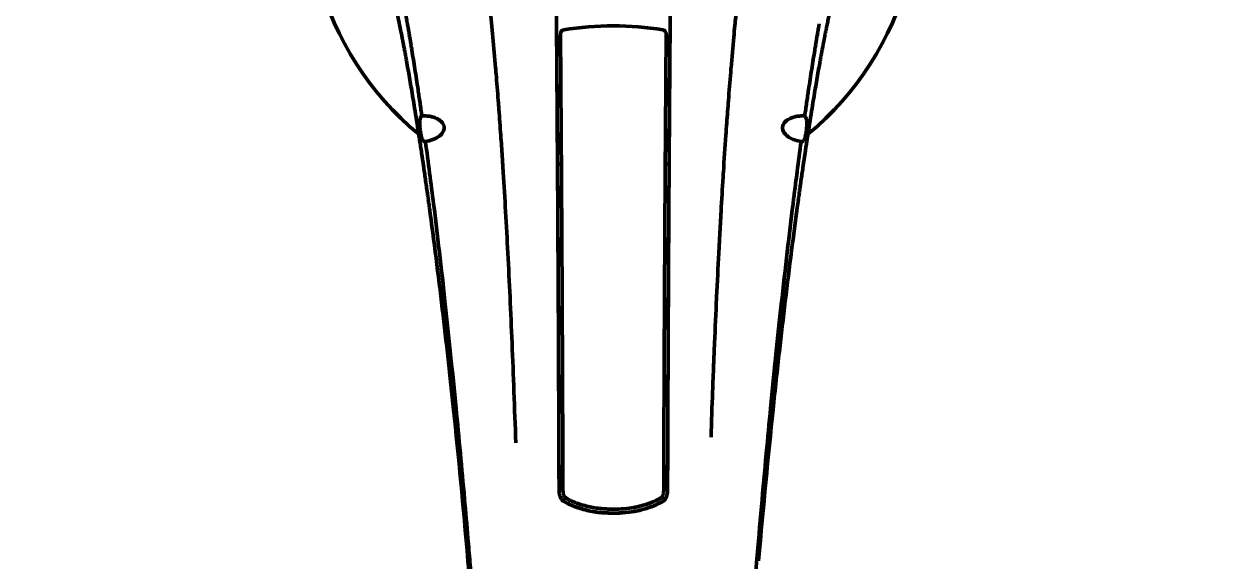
# Model space of a CAD drawing. Header units: feet. Extents: x -17 to 1389, y -162 to 787.
# Drawn here: x 440.93 to 446.91, y 71.42 to 74.08 of the extents above; entities that cross this region are included whole.
import ezdxf

# ---------------------------------------------------------------- set-up
doc = ezdxf.new("R2010")
doc.units = ezdxf.units.FT
doc.header["$MEASUREMENT"] = 0
doc.layers.add('G-ANNO-TEXT', color=1, linetype='Continuous')
doc.layers.add('Visible (ANSI)', color=7, linetype='Continuous', lineweight=50)
doc.styles.add('NEI-A', font='arial.ttf')
doc.dimstyles.new('NEI-A', dxfattribs={"dimtxt": 0.1, "dimasz": 0.125, "dimexe": 0.0625, "dimexo": 0.0625, "dimgap": 0.0625, "dimtad": 0, "dimtih": 1, "dimtoh": 1, "dimdec": 4, "dimzin": 3, "dimdsep": 46, "dimlunit": 4, "dimtxsty": 'NEI-A', "dimcen": 0, "dimadec": 0, "dimazin": 0, "dimtfac": 0.75, "dimtdec": 4, "dimtofl": 0, "dimtmove": 0, "dimatfit": 3, "dimfxl": 1, "dimfrac": 1, "dimtolj": 1, "dimtzin": 0, "dimarcsym": 0})

# ---------------------------------------------------------------- blocks, each defined once
blk = doc.blocks.new('DS-SA11FRN')
at = {"layer": 'Visible (ANSI)'}
for p, q in [((-0.2769, -1.3159), (-0.2578, -1.3159)), ((0.2578, -1.3159), (0.2769, -1.3159)), ((-0.2692, -2.9347), (-0.2701, -2.6806)), ((0.2701, -2.6806), (0.2692, -2.9347))]:
    blk.add_line(p, q, dxfattribs=at)
blk.add_arc((0, 0), 1.5156, 309.59494, 230.40506, dxfattribs=at)
for centre, major_axis, ratio, start_param, end_param in [((-0.5709, -1.0286), (-0.0537, -1.669), 0.170609, 1.801299, 1.886018), ((0.5828, -1.0831), (0.0641, -1.7192), 0.171485, 4.37218, 4.455016), ((-444.7919, -4.3152), (-321.9303, -306.7516), 0.999283, 2.386916, 2.388207), ((0, -1.3029), (-1.0077, 0), 0.667658, 4.465882, 4.958896), ((444.7919, -4.3152), (-321.9303, 306.7516), 0.999283, 0.753386, 0.754833), ((-1.2588, -1.9424), (0.3312, -2.8307), 0.138317, 1.820906, 1.832038), ((1.2569, -1.9413), (0.3312, 2.8273), 0.137776, 1.309569, 1.320721), ((-449.4293, -4.3229), (325.2649, 309.9769), 0.999283, 5.528185, 5.528377), ((-449.4278, -4.3229), (344.2742, 288.5404), 0.999788, 5.589186, 5.592224), ((443.1632, -4.3056), (-339.4963, 284.4877), 0.999788, 0.690822, 0.693903), ((443.1648, -4.3056), (-320.7532, 305.6276), 0.999283, 0.754825, 0.754863), ((-0.2404, -2.9569), (0.0073, -0.0152), 0.361787, 4.689156, 5.020232), ((0.2275, -2.9291), (-0.0009, -0.0463), 0.537813, 0.730575, 0.828884), ((0.2598, -2.9697), (-0.0057, -0.0105), 0.176797, 1.615255, 2.072997), ((0.26, -2.9699), (-0.0057, -0.0105), 0.177363, 1.618042, 2.074771), ((-0.0093, -2.5795), (0.4916, 0.0222), 0.951611, 4.403346, 4.439205), ((-0.0123, -2.5348), (-0.0686, -0.508), 0.999755, 6.168334, 6.202617), ((-0.0015, -1.967), (0.0109, -1.0804), 0.999754, 6.27451, 6.307028)]:
    blk.add_ellipse(centre, major_axis=major_axis, ratio=ratio, start_param=start_param, end_param=end_param, dxfattribs=at)
for points, knots in [([(-0.9045, 0.7596), (-0.8962, 0.7478), (-0.8879, 0.735), (-0.8798, 0.7214), (-0.8759, 0.7147), (-0.872, 0.7078), (-0.8681, 0.7005), (-0.8635, 0.6919), (-0.8589, 0.683), (-0.8543, 0.6736), (-0.8471, 0.6589), (-0.8401, 0.6434), (-0.8332, 0.6269), (-0.8313, 0.6226), (-0.8295, 0.6182), (-0.8277, 0.6137), (-0.8184, 0.5906), (-0.8093, 0.5658), (-0.8002, 0.539), (-0.8002, 0.5389), (-0.8002, 0.5388), (-0.8001, 0.5387), (-0.7906, 0.5104), (-0.7812, 0.4798), (-0.7717, 0.4454), (-0.7704, 0.4409), (-0.7692, 0.4364), (-0.7679, 0.4318), (-0.7596, 0.4009), (-0.751, 0.3669), (-0.7426, 0.3304), (-0.74, 0.3195), (-0.7375, 0.3083), (-0.735, 0.2969), (-0.7275, 0.2629), (-0.7202, 0.2272), (-0.7131, 0.1903), (-0.7099, 0.1735), (-0.7067, 0.1565), (-0.7036, 0.1394), (-0.6967, 0.101), (-0.69, 0.0619), (-0.6836, 0.0217), (-0.6809, 0.0046), (-0.6782, -0.0127), (-0.6755, -0.0302), (-0.6733, -0.0447), (-0.6711, -0.0594), (-0.669, -0.0743), (-0.664, -0.1083), (-0.6591, -0.143), (-0.6543, -0.1786), (-0.6528, -0.1903), (-0.6512, -0.202), (-0.6497, -0.2138), (-0.6464, -0.2394), (-0.6431, -0.2653), (-0.6399, -0.2917), (-0.6351, -0.3311), (-0.6303, -0.3714), (-0.6257, -0.4127), (-0.6257, -0.4131), (-0.6256, -0.4135), (-0.6256, -0.4139), (-0.6208, -0.4567), (-0.6161, -0.5005), (-0.6115, -0.5455), (-0.6088, -0.5726), (-0.606, -0.6001), (-0.6033, -0.628), (-0.6014, -0.6475), (-0.5996, -0.6671), (-0.5977, -0.687), (-0.5932, -0.7363), (-0.5887, -0.7868), (-0.5843, -0.8386), (-0.5837, -0.846), (-0.5831, -0.8534), (-0.5825, -0.8609), (-0.5787, -0.9065), (-0.5749, -0.9531), (-0.5713, -1.0006), (-0.5685, -1.0371), (-0.5657, -1.074), (-0.563, -1.1116), (-0.5615, -1.132), (-0.5601, -1.1526), (-0.5586, -1.1734), (-0.5544, -1.2331), (-0.5503, -1.2943), (-0.5463, -1.357), (-0.5458, -1.3651), (-0.5453, -1.3733), (-0.5448, -1.3815), (-0.5413, -1.4371), (-0.5379, -1.4939), (-0.5346, -1.5519), (-0.5324, -1.5912), (-0.5302, -1.6311), (-0.528, -1.6715), (-0.5265, -1.7001), (-0.525, -1.7289), (-0.5234, -1.758), (-0.5197, -1.8289), (-0.5161, -1.9015), (-0.5126, -1.9756), (-0.5125, -1.9776), (-0.5124, -1.9796), (-0.5123, -1.9816), (-0.5089, -2.0543), (-0.5055, -2.1285), (-0.5023, -2.2048), (-0.5008, -2.2405), (-0.4993, -2.2767), (-0.4978, -2.3133), (-0.4961, -2.3568), (-0.4943, -2.4009), (-0.4927, -2.4457), (-0.49, -2.5192), (-0.4875, -2.5946), (-0.4852, -2.6716)], [0.0000036, 0.0000036, 0.0000036, 0.0000036, 0.0395062, 0.0395062, 0.0395062, 0.0588235, 0.0588235, 0.0588235, 0.0817201, 0.0817201, 0.0817201, 0.1176471, 0.1176471, 0.1176471, 0.1271628, 0.1271628, 0.1271628, 0.1764706, 0.1764706, 0.1764706, 0.1766375, 0.1766375, 0.1766375, 0.2285449, 0.2285449, 0.2285449, 0.2352941, 0.2352941, 0.2352941, 0.2805429, 0.2805429, 0.2805429, 0.2941176, 0.2941176, 0.2941176, 0.3345384, 0.3345384, 0.3345384, 0.3529412, 0.3529412, 0.3529412, 0.3941915, 0.3941915, 0.3941915, 0.4117647, 0.4117647, 0.4117647, 0.4263374, 0.4263374, 0.4263374, 0.4596765, 0.4596765, 0.4596765, 0.4705882, 0.4705882, 0.4705882, 0.4941796, 0.4941796, 0.4941796, 0.5294118, 0.5294118, 0.5294118, 0.5297537, 0.5297537, 0.5297537, 0.566245, 0.566245, 0.566245, 0.5882353, 0.5882353, 0.5882353, 0.603558, 0.603558, 0.603558, 0.6416154, 0.6416154, 0.6416154, 0.6470588, 0.6470588, 0.6470588, 0.6803761, 0.6803761, 0.6803761, 0.7058824, 0.7058824, 0.7058824, 0.7197281, 0.7197281, 0.7197281, 0.7595534, 0.7595534, 0.7595534, 0.7647059, 0.7647059, 0.7647059, 0.7997515, 0.7997515, 0.7997515, 0.8235294, 0.8235294, 0.8235294, 0.8403272, 0.8403272, 0.8403272, 0.8812626, 0.8812626, 0.8812626, 0.8823529, 0.8823529, 0.8823529, 0.9224218, 0.9224218, 0.9224218, 0.9411765, 0.9411765, 0.9411765, 0.9634351, 0.9634351, 0.9634351, 1, 1, 1, 1]), ([(0.5818, -0.8692), (0.5827, -0.859), (0.5835, -0.8488), (0.5887, -0.7879), (0.5931, -0.7373), (0.6022, -0.6396), (0.6068, -0.5924), (0.6161, -0.5014), (0.6207, -0.4575), (0.6302, -0.3728), (0.6349, -0.3321), (0.6445, -0.2536), (0.6493, -0.2159), (0.659, -0.1434), (0.6639, -0.1086), (0.6737, -0.0419), (0.6786, -0.0098), (0.6836, 0.0217)], [0, 0, 0, 0, 0.033023, 0.033023, 0.197194, 0.197194, 0.35189, 0.35189, 0.497531, 0.497531, 0.634676, 0.634676, 0.76376, 0.76376, 0.88535, 0.88535, 1, 1, 1, 1]), ([(-0.2949, -0.2449), (-0.2909, -0.3133), (-0.2879, -0.3823), (-0.2836, -0.519), (-0.2823, -0.5877), (-0.2818, -0.6563)], [0.000043, 0.000043, 0.000043, 0.000043, 0.529132, 0.529132, 1.054676, 1.054676, 1.054676, 1.054676]), ([(0.295, -0.2444), (0.2909, -0.3124), (0.2879, -0.3812), (0.2836, -0.5183), (0.2823, -0.5874), (0.2818, -0.6563)], [0.000001, 0.000001, 0.000001, 0.000001, 0.52682, 0.52682, 1.053752, 1.053752, 1.053752, 1.053752]), ([(1.0217, -0.6219), (1.0219, -0.6207), (1.0221, -0.6195), (1.0223, -0.6184), (1.0225, -0.6172), (1.0227, -0.6161), (1.0229, -0.615), (1.0233, -0.6127), (1.0237, -0.6104), (1.0241, -0.6081), (1.0247, -0.6046), (1.0253, -0.6011), (1.0259, -0.5977), (1.0261, -0.5966), (1.0263, -0.5956), (1.0265, -0.5945), (1.0273, -0.5901), (1.0281, -0.5856), (1.0289, -0.5812), (1.0297, -0.5768), (1.0305, -0.5724), (1.0313, -0.5681), (1.0328, -0.5594), (1.0344, -0.5508), (1.0359, -0.5424), (1.0375, -0.5339), (1.039, -0.5256), (1.0406, -0.5175), (1.0421, -0.5093), (1.0436, -0.5012), (1.0451, -0.4933), (1.0466, -0.4854), (1.0481, -0.4776), (1.0496, -0.47), (1.0526, -0.4546), (1.0555, -0.4398), (1.0584, -0.4254), (1.0613, -0.4111), (1.0641, -0.3972), (1.0669, -0.3838), (1.0697, -0.3703), (1.0725, -0.3574), (1.0752, -0.3448), (1.0766, -0.3386), (1.0779, -0.3324), (1.0793, -0.3264), (1.083, -0.3097), (1.0866, -0.2939), (1.0901, -0.2788), (1.0904, -0.2774), (1.0907, -0.2761), (1.0911, -0.2747)], [0.0000029, 0.0000029, 0.0000029, 0.0000029, 0.00785, 0.00785, 0.00785, 0.0156889, 0.0156889, 0.0156889, 0.0313426, 0.0313426, 0.0313426, 0.0553676, 0.0553676, 0.0553676, 0.0626001, 0.0626001, 0.0626001, 0.0938477, 0.0938477, 0.0938477, 0.1250936, 0.1250936, 0.1250936, 0.1875808, 0.1875808, 0.1875808, 0.2500631, 0.2500631, 0.2500631, 0.312542, 0.312542, 0.312542, 0.3750189, 0.3750189, 0.3750189, 0.4999726, 0.4999726, 0.4999726, 0.6249356, 0.6249356, 0.6249356, 0.7499195, 0.7499195, 0.7499195, 0.8124229, 0.8124229, 0.8124229, 0.9843608, 0.9843608, 0.9843608, 1, 1, 1, 1]), ([(-1.0877, -0.5011), (-1.0877, -0.5011), (-1.0876, -0.5012), (-1.0876, -0.5014), (-1.0875, -0.5018), (-1.0874, -0.5023), (-1.0873, -0.5029), (-1.0871, -0.5037), (-1.0868, -0.5047), (-1.0865, -0.5063), (-1.086, -0.5084), (-1.0854, -0.5108), (-1.0849, -0.5133), (-1.0841, -0.5167), (-1.0831, -0.521), (-1.082, -0.5262), (-1.0808, -0.5315), (-1.0796, -0.5369), (-1.078, -0.5443), (-1.0759, -0.5538), (-1.0725, -0.5695), (-1.069, -0.5861), (-1.0653, -0.6037), (-1.0625, -0.6173), (-1.0601, -0.6291), (-1.0581, -0.6388), (-1.0567, -0.6461), (-1.0552, -0.6536), (-1.0536, -0.6613), (-1.0521, -0.669), (-1.0508, -0.6756), (-1.0498, -0.6809), (-1.049, -0.6849), (-1.0482, -0.689), (-1.0475, -0.6924), (-1.047, -0.6952), (-1.0466, -0.6972), (-1.0462, -0.6993), (-1.0457, -0.7017), (-1.0451, -0.7052), (-1.0445, -0.708), (-1.0442, -0.7098), (-1.0442, -0.7098), (-1.0442, -0.7098)], [0, 0, 0, 0, 0.0009756, 0.0019522, 0.0039053, 0.0078116, 0.0117178, 0.0156241, 0.0234366, 0.0312491, 0.0468741, 0.0624991, 0.0781242, 0.0937492, 0.1249992, 0.1562492, 0.1874993, 0.2187493, 0.2499994, 0.3124994, 0.3749995, 0.4999997, 0.5624997, 0.6249998, 0.6874999, 0.7187499, 0.75, 0.78125, 0.8125, 0.8437501, 0.8750001, 0.8906251, 0.9062501, 0.9218752, 0.9375002, 0.9453127, 0.9531252, 0.9609377, 0.9687502, 0.980469, 0.999512, 0.9997561, 0.9999993, 0.9999993, 0.9999993, 0.9999993]), ([(1.0877, -0.5011), (1.0875, -0.5019), (1.0873, -0.5027), (1.0871, -0.5035), (1.0869, -0.5043), (1.0867, -0.5051), (1.0866, -0.5059), (1.0862, -0.5075), (1.0858, -0.5092), (1.0854, -0.5108), (1.0847, -0.5142), (1.0839, -0.5175), (1.0831, -0.521), (1.0824, -0.5244), (1.0816, -0.5279), (1.0808, -0.5315), (1.08, -0.5351), (1.0792, -0.5388), (1.0784, -0.5425), (1.0767, -0.5499), (1.0751, -0.5576), (1.0733, -0.5657), (1.0716, -0.5737), (1.0699, -0.582), (1.068, -0.5906), (1.0617, -0.6208), (1.0548, -0.6547), (1.0474, -0.6931), (1.0469, -0.6958), (1.0463, -0.6986), (1.0458, -0.7014), (1.0455, -0.7028), (1.0452, -0.7042), (1.045, -0.7056), (1.0448, -0.7063), (1.0447, -0.707), (1.0446, -0.7077), (1.0444, -0.7084), (1.0443, -0.7091), (1.0442, -0.7098)], [0, 0, 0, 0, 0.015625, 0.015625, 0.015625, 0.031247, 0.031247, 0.031247, 0.062491, 0.062491, 0.062491, 0.124984, 0.124984, 0.124984, 0.187482, 0.187482, 0.187482, 0.249983, 0.249983, 0.249983, 0.374991, 0.374991, 0.374991, 0.499999, 0.499999, 0.499999, 0.937504, 0.937504, 0.937504, 0.968753, 0.968753, 0.968753, 0.984378, 0.984378, 0.984378, 0.99219, 0.99219, 0.99219, 1, 1, 1, 1]), ([(-1.0216, -0.6218), (-1.0216, -0.6223), (-1.0215, -0.6227), (-1.0214, -0.6231), (-1.0214, -0.6235), (-1.0213, -0.6239), (-1.0212, -0.6244), (-1.0211, -0.6252), (-1.0209, -0.626), (-1.0208, -0.6269), (-1.0206, -0.6277), (-1.0205, -0.6286), (-1.0203, -0.6294), (-1.0202, -0.6303), (-1.02, -0.6311), (-1.0199, -0.6319), (-1.0196, -0.6336), (-1.0193, -0.6353), (-1.019, -0.637), (-1.0187, -0.6387), (-1.0184, -0.6405), (-1.0181, -0.6422), (-1.0175, -0.6456), (-1.0169, -0.649), (-1.0163, -0.6525), (-1.0157, -0.6559), (-1.0151, -0.6594), (-1.0145, -0.6629), (-1.0139, -0.6664), (-1.0133, -0.6699), (-1.0127, -0.6735), (-1.0121, -0.677), (-1.0115, -0.6806), (-1.0109, -0.6841), (-1.0097, -0.6913), (-1.0085, -0.6985), (-1.0073, -0.7058), (-1.0061, -0.7131), (-1.0048, -0.7205), (-1.0036, -0.7279), (-1.0024, -0.7353), (-1.0011, -0.7429), (-0.9999, -0.7505), (-0.9974, -0.7657), (-0.9949, -0.7812), (-0.9924, -0.797), (-0.9898, -0.8129), (-0.9873, -0.829), (-0.9847, -0.8455), (-0.9821, -0.862), (-0.9795, -0.8788), (-0.9769, -0.8959), (-0.9743, -0.9129), (-0.9717, -0.9301), (-0.969, -0.9478), (-0.969, -0.9479), (-0.969, -0.9481), (-0.969, -0.9483), (-0.9675, -0.9582), (-0.966, -0.9681), (-0.9645, -0.9781)], [0, 0, 0, 0, 0.0041258, 0.0041258, 0.0041258, 0.0082627, 0.0082627, 0.0082627, 0.0165366, 0.0165366, 0.0165366, 0.0248105, 0.0248105, 0.0248105, 0.0330844, 0.0330844, 0.0330844, 0.0496325, 0.0496325, 0.0496325, 0.0661807, 0.0661807, 0.0661807, 0.0992777, 0.0992777, 0.0992777, 0.1323755, 0.1323755, 0.1323755, 0.1654739, 0.1654739, 0.1654739, 0.1985729, 0.1985729, 0.1985729, 0.2647726, 0.2647726, 0.2647726, 0.3309742, 0.3309742, 0.3309742, 0.3971773, 0.3971773, 0.3971773, 0.5295866, 0.5295866, 0.5295866, 0.6619973, 0.6619973, 0.6619973, 0.7944066, 0.7944066, 0.7944066, 0.9254382, 0.9254382, 0.9254382, 0.9268113, 0.9268113, 0.9268113, 0.9999929, 0.9999929, 0.9999929, 0.9999929]), ([(-0.2818, -0.6563), (-0.2814, -0.7022), (-0.2811, -0.7489), (-0.2807, -0.7963), (-0.2806, -0.8109), (-0.2805, -0.8255), (-0.2804, -0.8402), (-0.2801, -0.8811), (-0.2798, -0.9224), (-0.2795, -0.9642), (-0.2794, -0.9865), (-0.2792, -1.0089), (-0.2791, -1.0315), (-0.2788, -1.0679), (-0.2786, -1.1047), (-0.2783, -1.1418), (-0.2781, -1.1709), (-0.2779, -1.2003), (-0.2777, -1.2298)], [0.0000013, 0.0000013, 0.0000013, 0.0000013, 0.2549312, 0.2549312, 0.2549312, 0.3333333, 0.3333333, 0.3333333, 0.5508728, 0.5508728, 0.5508728, 0.6666667, 0.6666667, 0.6666667, 0.8536234, 0.8536234, 0.8536234, 1, 1, 1, 1]), ([(-0.2623, -0.67), (-0.2624, -0.6678), (-0.262, -0.6656), (-0.2605, -0.6612), (-0.2593, -0.659), (-0.2562, -0.6553), (-0.2542, -0.6538), (-0.2502, -0.6515), (-0.2481, -0.6508), (-0.2459, -0.6504)], [-0.0708723, -0.0708723, -0.0708723, -0.0708723, -0.05394417, -0.05394417, -0.03545408, -0.03545408, -0.01694872, -0.01694872, 0, 0, 0, 0]), ([(0.2459, -0.6504), (0.2481, -0.6508), (0.2502, -0.6515), (0.2542, -0.6538), (0.2561, -0.6553), (0.2593, -0.659), (0.2605, -0.6612), (0.262, -0.6656), (0.2624, -0.6678), (0.2623, -0.67)], [-0.07082211, -0.07082211, -0.07082211, -0.07082211, -0.05393921, -0.05393921, -0.03544419, -0.03544419, -0.0169605, -0.0169605, 0, 0, 0, 0]), ([(0.2818, -0.6563), (0.2814, -0.7022), (0.2811, -0.7489), (0.2807, -0.7963), (0.2806, -0.8178), (0.2804, -0.8394), (0.2803, -0.8612), (0.28, -0.8952), (0.2798, -0.9295), (0.2795, -0.9642), (0.2793, -1.0009), (0.279, -1.038), (0.2788, -1.0755), (0.2786, -1.0975), (0.2785, -1.1196), (0.2783, -1.1418), (0.278, -1.1935), (0.2776, -1.246), (0.2773, -1.2992)], [0.000008, 0.000008, 0.000008, 0.000008, 0.2294731, 0.2294731, 0.2294731, 0.3333332, 0.3333332, 0.3333332, 0.4953823, 0.4953823, 0.4953823, 0.6666664, 0.6666664, 0.6666664, 0.7669297, 0.7669297, 0.7669297, 0.9999997, 0.9999997, 0.9999997, 0.9999997]), ([(0.9645, -0.9781), (0.966, -0.9679), (0.9675, -0.9578), (0.969, -0.9477), (0.9717, -0.9301), (0.9743, -0.9129), (0.9769, -0.8959), (0.9795, -0.8788), (0.9821, -0.862), (0.9847, -0.8455), (0.9873, -0.829), (0.9898, -0.8129), (0.9924, -0.797), (0.9949, -0.7812), (0.9974, -0.7657), (0.9999, -0.7505), (1.0011, -0.7429), (1.0024, -0.7353), (1.0036, -0.7279), (1.0048, -0.7204), (1.0061, -0.7131), (1.0073, -0.7058), (1.0085, -0.6985), (1.0097, -0.6913), (1.0109, -0.6841), (1.0121, -0.677), (1.0133, -0.6699), (1.0145, -0.6629), (1.0151, -0.6594), (1.0157, -0.6559), (1.0163, -0.6525), (1.0169, -0.649), (1.0175, -0.6456), (1.0181, -0.6422), (1.0184, -0.6404), (1.0187, -0.6387), (1.019, -0.637), (1.0193, -0.6353), (1.0196, -0.6336), (1.0199, -0.6319), (1.0202, -0.6303), (1.0205, -0.6286), (1.0208, -0.6269), (1.0209, -0.626), (1.0211, -0.6252), (1.0212, -0.6244), (1.0213, -0.6239), (1.0213, -0.6235), (1.0214, -0.6231), (1.0215, -0.6227), (1.0216, -0.6223), (1.0216, -0.6219)], [0, 0, 0, 0, 0.0745656, 0.0745656, 0.0745656, 0.2055651, 0.2055651, 0.2055651, 0.3379731, 0.3379731, 0.3379731, 0.4703829, 0.4703829, 0.4703829, 0.6027924, 0.6027924, 0.6027924, 0.6689966, 0.6689966, 0.6689966, 0.7352, 0.7352, 0.7352, 0.8014026, 0.8014026, 0.8014026, 0.8676039, 0.8676039, 0.8676039, 0.9007041, 0.9007041, 0.9007041, 0.9338039, 0.9338039, 0.9338039, 0.9503536, 0.9503536, 0.9503536, 0.9669033, 0.9669033, 0.9669033, 0.9834528, 0.9834528, 0.9834528, 0.9917275, 0.9917275, 0.9917275, 0.9958649, 0.9958649, 0.9958649, 0.9999642, 0.9999642, 0.9999642, 0.9999642]), ([(-1.0442, -0.7098), (-1.0441, -0.7102), (-1.044, -0.7105), (-1.044, -0.7108), (-1.0439, -0.7112), (-1.0438, -0.7115), (-1.0438, -0.7118), (-1.0436, -0.7125), (-1.0435, -0.7132), (-1.0434, -0.7139), (-1.0433, -0.7146), (-1.0431, -0.7152), (-1.043, -0.7159), (-1.0429, -0.7166), (-1.0427, -0.7173), (-1.0426, -0.718), (-1.0424, -0.7193), (-1.0421, -0.7207), (-1.0418, -0.7221), (-1.0416, -0.7234), (-1.0413, -0.7248), (-1.041, -0.7262), (-1.0405, -0.729), (-1.04, -0.7318), (-1.0395, -0.7346), (-1.0389, -0.7374), (-1.0384, -0.7402), (-1.0379, -0.7431), (-1.0373, -0.746), (-1.0368, -0.7488), (-1.0362, -0.7517), (-1.0357, -0.7546), (-1.0351, -0.7576), (-1.0346, -0.7605), (-1.0335, -0.7664), (-1.0324, -0.7724), (-1.0313, -0.7784), (-1.0302, -0.7845), (-1.029, -0.7907), (-1.0279, -0.7969), (-1.0268, -0.8032), (-1.0256, -0.8095), (-1.0245, -0.8159), (-1.0221, -0.8288), (-1.0198, -0.842), (-1.0174, -0.8556), (-1.015, -0.8692), (-1.0125, -0.8832), (-1.01, -0.8976), (-1.0076, -0.912), (-1.005, -0.9268), (-1.0025, -0.942), (-0.9999, -0.9572), (-0.9973, -0.9728), (-0.9946, -0.9889), (-0.992, -1.0049), (-0.9893, -1.0213), (-0.9865, -1.0382), (-0.9799, -1.0786), (-0.9731, -1.1215), (-0.9661, -1.1671)], [0, 0, 0, 0, 0.003007, 0.003007, 0.003007, 0.006013, 0.006013, 0.006013, 0.012026, 0.012026, 0.012026, 0.01804, 0.01804, 0.01804, 0.024053, 0.024053, 0.024053, 0.036079, 0.036079, 0.036079, 0.048105, 0.048105, 0.048105, 0.072158, 0.072158, 0.072158, 0.096211, 0.096211, 0.096211, 0.120264, 0.120264, 0.120264, 0.144317, 0.144317, 0.144317, 0.192422, 0.192422, 0.192422, 0.240528, 0.240528, 0.240528, 0.288633, 0.288633, 0.288633, 0.384844, 0.384844, 0.384844, 0.481055, 0.481055, 0.481055, 0.577266, 0.577266, 0.577266, 0.673477, 0.673477, 0.673477, 0.769685, 0.769685, 0.769685, 1, 1, 1, 1]), ([(-0.2583, -1.2318), (-0.259, -1.13), (-0.2597, -1.0339), (-0.261, -0.8461), (-0.2617, -0.7553), (-0.2623, -0.67)], [4.423147, 4.423147, 4.423147, 4.423147, 5.57247, 5.57247, 6.799311, 6.799311, 6.799311, 6.799311]), ([(0.9661, -1.1671), (0.9731, -1.1215), (0.9799, -1.0786), (0.992, -1.0044), (0.9973, -0.9724), (1.005, -0.9268), (1.0076, -0.912), (1.0125, -0.8832), (1.015, -0.8692), (1.0198, -0.842), (1.0221, -0.8288), (1.0256, -0.8095), (1.0268, -0.8032), (1.029, -0.7907), (1.0302, -0.7845), (1.0324, -0.7724), (1.0335, -0.7664), (1.0357, -0.7546), (1.0368, -0.7488), (1.0384, -0.7402), (1.0395, -0.7346), (1.0408, -0.7276), (1.0418, -0.7221), (1.0426, -0.718), (1.0433, -0.7146), (1.0437, -0.7122), (1.0439, -0.7112), (1.044, -0.7105), (1.0441, -0.7102), (1.0442, -0.7098)], [0, 0, 0, 0, 0.2303154, 0.2303154, 0.4227343, 0.4227343, 0.5189455, 0.5189455, 0.6151567, 0.6151567, 0.7113679, 0.7113679, 0.7594735, 0.7594735, 0.8075788, 0.8075788, 0.8556847, 0.8556847, 0.9037897, 0.9037897, 0.927843, 0.9518958, 0.9639222, 0.9759486, 0.987975, 0.9939882, 0.9969948, 0.9969948, 0.9999998, 0.9999998, 0.9999998, 0.9999998]), ([(0.568, -1.0448), (0.5691, -1.0301), (0.5702, -1.0153), (0.5713, -1.0006), (0.5747, -0.9567), (0.5782, -0.9129), (0.5818, -0.8692)], [0, 0, 0, 0, 0.2508577, 0.2508577, 0.2508577, 0.999994, 0.999994, 0.999994, 0.999994]), ([(0.2603, -0.9417), (0.26, -0.9883), (0.2597, -1.035), (0.259, -1.1308), (0.2587, -1.1802), (0.2583, -1.2294)], [0, 0, 0, 0, 0.3555146, 0.3555146, 0.7313656, 0.7313656, 0.7313656, 0.7313656]), ([(-0.9501, -1.0771), (-0.9532, -1.0556), (-0.9563, -1.034), (-0.9611, -1.0011), (-0.9628, -0.9896), (-0.9645, -0.9781)], [0.000001, 0.000001, 0.000001, 0.000001, 0.1689664, 0.1689664, 0.2593621, 0.2593621, 0.2593621, 0.2593621]), ([(0.9645, -0.9781), (0.9628, -0.9896), (0.9611, -1.0011), (0.9563, -1.034), (0.9532, -1.0556), (0.9501, -1.0771)], [0.000013, 0.000013, 0.000013, 0.000013, 0.0904353, 0.0904353, 0.2594133, 0.2594133, 0.2594133, 0.2594133]), ([(-0.9501, -1.0771), (-0.9518, -1.0777), (-0.9533, -1.079), (-0.9558, -1.0831), (-0.9569, -1.0859), (-0.959, -1.0946), (-0.9597, -1.101), (-0.9603, -1.1149), (-0.9602, -1.1222), (-0.9592, -1.1386), (-0.9583, -1.1465), (-0.9562, -1.1613), (-0.9547, -1.1695), (-0.9517, -1.1826), (-0.9502, -1.1876), (-0.947, -1.1962), (-0.9453, -1.1996), (-0.9435, -1.2021)], [-0.3814117, -0.3814117, -0.3814117, -0.3814117, -0.3475232, -0.3475232, -0.3139564, -0.3139564, -0.2668616, -0.2668616, -0.223836, -0.223836, -0.1739485, -0.1739485, -0.1069526, -0.1069526, -0.0533008, -0.0533008, 0, 0, 0, 0]), ([(-0.9003, -1.0817), (-0.908, -1.0797), (-0.9161, -1.0784), (-0.9327, -1.0769), (-0.9414, -1.0767), (-0.9501, -1.0771)], [0.000001, 0.000001, 0.000001, 0.000001, 0.0710028, 0.0710028, 0.1477152, 0.1477152, 0.1477152, 0.1477152]), ([(0.5514, -1.2809), (0.5537, -1.245), (0.5561, -1.2091), (0.5586, -1.1734), (0.5616, -1.1304), (0.5647, -1.0876), (0.568, -1.0448)], [0, 0, 0, 0, 0.4544092, 0.4544092, 0.4544092, 0.9999958, 0.9999958, 0.9999958, 0.9999958]), ([(0.9501, -1.0771), (0.9414, -1.0767), (0.9327, -1.0769), (0.9161, -1.0784), (0.908, -1.0797), (0.9003, -1.0817)], [0.0000023, 0.0000023, 0.0000023, 0.0000023, 0.0768241, 0.0768241, 0.1479383, 0.1479383, 0.1479383, 0.1479383]), ([(0.9501, -1.0771), (0.952, -1.0778), (0.9537, -1.0794), (0.9562, -1.084), (0.9575, -1.0873), (0.9595, -1.0988), (0.96, -1.1056), (0.9602, -1.1191), (0.96, -1.1266), (0.9587, -1.1433), (0.9577, -1.1513), (0.9552, -1.1672), (0.9535, -1.1752), (0.9508, -1.1853), (0.9495, -1.1896), (0.9464, -1.1973), (0.945, -1.2), (0.9435, -1.2021)], [0.000001, 0.000001, 0.000001, 0.000001, 0.0537178, 0.0537178, 0.0908813, 0.0908813, 0.1259967, 0.1259967, 0.1540437, 0.1540437, 0.1786331, 0.1786331, 0.2062639, 0.2062639, 0.2193553, 0.2193553, 0.2297827, 0.2297827, 0.2297827, 0.2297827]), ([(-0.9003, -1.0817), (-0.8846, -1.0856), (-0.8705, -1.0919), (-0.8546, -1.1042), (-0.8498, -1.1089), (-0.843, -1.1192), (-0.8415, -1.1234), (-0.8396, -1.1306), (-0.8392, -1.1349), (-0.84, -1.1436), (-0.8412, -1.1479), (-0.8452, -1.1573), (-0.8485, -1.1622), (-0.8591, -1.1744), (-0.8671, -1.18), (-0.8891, -1.1933), (-0.9102, -1.2007), (-0.9324, -1.2044)], [-0.4605739, -0.4605739, -0.4605739, -0.4605739, -0.4075136, -0.4075136, -0.3829515, -0.3829515, -0.3616574, -0.3616574, -0.3334177, -0.3334177, -0.3045488, -0.3045488, -0.2662938, -0.2662938, -0.1956302, -0.1956302, -0.000001, -0.000001, -0.000001, -0.000001]), ([(0.9324, -1.2043), (0.9203, -1.2023), (0.9079, -1.1991), (0.8845, -1.1903), (0.874, -1.1848), (0.8569, -1.1723), (0.8518, -1.1664), (0.8454, -1.1576), (0.8427, -1.1524), (0.8398, -1.1424), (0.8392, -1.138), (0.8397, -1.1302), (0.8404, -1.126), (0.8444, -1.1166), (0.8473, -1.1124), (0.855, -1.1038), (0.8612, -1.0984), (0.8793, -1.0882), (0.8898, -1.0843), (0.9003, -1.0817)], [-0.8054474, -0.8054474, -0.8054474, -0.8054474, -0.7049614, -0.7049614, -0.6045223, -0.6045223, -0.5046212, -0.5046212, -0.3938812, -0.3938812, -0.3092256, -0.3092256, -0.2456946, -0.2456946, -0.1821954, -0.1821954, -0.095293, -0.095293, 0, 0, 0, 0]), ([(-0.9614, -1.1974), (-0.9612, -1.199), (-0.9609, -1.2006), (-0.9607, -1.2022), (-0.9577, -1.2217), (-0.9547, -1.2418), (-0.9516, -1.2623), (-0.9485, -1.2829), (-0.9454, -1.3039), (-0.9423, -1.3254), (-0.9407, -1.3361), (-0.9391, -1.347), (-0.9375, -1.358), (-0.9359, -1.369), (-0.9343, -1.3801), (-0.9327, -1.3914), (-0.9311, -1.4026), (-0.9295, -1.414), (-0.9278, -1.4255), (-0.927, -1.4313), (-0.9262, -1.4371), (-0.9254, -1.4429), (-0.9246, -1.4487), (-0.9237, -1.4545), (-0.9229, -1.4604), (-0.9221, -1.4663), (-0.9213, -1.4722), (-0.9204, -1.4781), (-0.9196, -1.4841), (-0.9188, -1.4901), (-0.9179, -1.4961), (-0.9175, -1.4991), (-0.9171, -1.5021), (-0.9167, -1.5051), (-0.9163, -1.5081), (-0.9159, -1.5111), (-0.9154, -1.5142), (-0.9152, -1.5157), (-0.915, -1.5172), (-0.9148, -1.5187), (-0.9146, -1.5203), (-0.9144, -1.5218), (-0.9142, -1.5233), (-0.914, -1.5248), (-0.9138, -1.5264), (-0.9136, -1.5279), (-0.9134, -1.5287), (-0.9133, -1.5294), (-0.9132, -1.5302), (-0.9132, -1.5306), (-0.9131, -1.531), (-0.9131, -1.5313), (-0.913, -1.5317), (-0.913, -1.5321), (-0.9129, -1.5325)], [0, 0, 0, 0, 0.015929, 0.015929, 0.015929, 0.212743, 0.212743, 0.212743, 0.40956, 0.40956, 0.40956, 0.507967, 0.507967, 0.507967, 0.606373, 0.606373, 0.606373, 0.704781, 0.704781, 0.704781, 0.753984, 0.753984, 0.753984, 0.803188, 0.803188, 0.803188, 0.852392, 0.852392, 0.852392, 0.901595, 0.901595, 0.901595, 0.926197, 0.926197, 0.926197, 0.950799, 0.950799, 0.950799, 0.9631, 0.9631, 0.9631, 0.9754, 0.9754, 0.9754, 0.987701, 0.987701, 0.987701, 0.993852, 0.993852, 0.993852, 0.996927, 0.996927, 0.996927, 1, 1, 1, 1]), ([(-0.9435, -1.2021), (-0.9419, -1.2043), (-0.9403, -1.2057), (-0.9365, -1.2071), (-0.9344, -1.2065), (-0.9324, -1.2044)], [-0.1089048, -0.1089048, -0.1089048, -0.1089048, -0.0620205, -0.0620205, -0.000001, -0.000001, -0.000001, -0.000001]), ([(-0.9324, -1.2044), (-0.9256, -1.254), (-0.9189, -1.304), (-0.9124, -1.3539), (-0.9098, -1.3741), (-0.9072, -1.3943), (-0.9046, -1.4146), (-0.9038, -1.4207), (-0.903, -1.4269), (-0.9022, -1.4331), (-0.9005, -1.4466), (-0.8988, -1.4602), (-0.8971, -1.4738), (-0.8962, -1.4807), (-0.8953, -1.4876), (-0.8945, -1.4944), (-0.8936, -1.5013), (-0.8928, -1.5077), (-0.8919, -1.5153)], [-0.8869761, -0.8869761, -0.8869761, -0.8869761, -0.4592571, -0.4592571, -0.4592571, -0.2859691, -0.2859691, -0.2859691, -0.2332709, -0.2332709, -0.2332709, -0.1172942, -0.1172942, -0.1172942, -0.0585302, -0.0585302, -0.0585302, 0, 0, 0, 0]), ([(-0.2703, -2.6806), (-0.2712, -2.4401), (-0.2722, -2.1961), (-0.2747, -1.7202), (-0.2761, -1.4682), (-0.2777, -1.2298)], [0.000008, 0.000008, 0.000008, 0.000008, 1.832069, 1.832069, 3.654956, 3.654956, 3.654956, 3.654956]), ([(-0.2565, -1.5195), (-0.2568, -1.4705), (-0.2571, -1.4227), (-0.2574, -1.3722), (-0.2577, -1.323), (-0.258, -1.275), (-0.2583, -1.2318)], [3.392642, 3.392642, 3.392642, 3.392642, 3.894082, 3.894082, 3.934797, 4.423147, 4.423147, 4.423147, 4.423147]), ([(0.2583, -1.2294), (0.2581, -1.2734), (0.2577, -1.3214), (0.2574, -1.3706), (0.2574, -1.3736)], [1.2899335, 1.2899335, 1.2899335, 1.2899335, 1.5536362, 1.5707751, 1.5707751, 1.5707751, 1.5707751]), ([(0.8919, -1.5153), (0.8983, -1.4635), (0.9049, -1.4114), (0.9184, -1.3078), (0.9253, -1.2559), (0.9324, -1.2043)], [-0.8036575, -0.8036575, -0.8036575, -0.8036575, -0.401786, -0.401786, -0.000001, -0.000001, -0.000001, -0.000001]), ([(0.9129, -1.5325), (0.9131, -1.531), (0.9136, -1.5279), (0.9144, -1.5218), (0.915, -1.5172), (0.9163, -1.5081), (0.9179, -1.496), (0.9204, -1.4781), (0.9221, -1.4663), (0.9246, -1.4487), (0.9262, -1.437), (0.9295, -1.414), (0.9311, -1.4026), (0.9359, -1.3689), (0.9391, -1.3469), (0.9454, -1.3039), (0.9485, -1.2829), (0.9549, -1.2401), (0.9582, -1.2185), (0.9614, -1.1974)], [0, 0, 0, 0, 0.012301, 0.024603, 0.049206, 0.049206, 0.098412, 0.147619, 0.196825, 0.196825, 0.295237, 0.295237, 0.39365, 0.39365, 0.590475, 0.590475, 0.787303, 0.787303, 1, 1, 1, 1]), ([(0.9324, -1.2043), (0.9346, -1.2067), (0.9367, -1.2071), (0.9403, -1.2057), (0.9419, -1.2043), (0.9435, -1.2021)], [-0.1040701, -0.1040701, -0.1040701, -0.1040701, -0.0468792, -0.0468792, 0, 0, 0, 0]), ([(0.2773, -1.2992), (0.2758, -1.5265), (0.2744, -1.7655), (0.2721, -2.2186), (0.2711, -2.4507), (0.2703, -2.6806)], [-3.48897, -3.48897, -3.48897, -3.48897, -1.751886, -1.751886, -0.000019, -0.000019, -0.000019, -0.000019]), ([(0.4842, -2.6983), (0.487, -2.6141), (0.49, -2.5299), (0.4961, -2.3654), (0.4993, -2.2851), (0.5059, -2.1284), (0.5092, -2.052), (0.5162, -1.903), (0.5197, -1.8305), (0.527, -1.6892), (0.5308, -1.6205), (0.5384, -1.4868), (0.5423, -1.4219), (0.548, -1.3316), (0.5497, -1.3062), (0.5514, -1.2809)], [0, 0, 0, 0, 0.177187, 0.177187, 0.346437, 0.346437, 0.507812, 0.507812, 0.661379, 0.661379, 0.807314, 0.807314, 0.945711, 0.945711, 1, 1, 1, 1]), ([(-0.8919, -1.5153), (-0.8731, -1.666), (-0.8367, -1.9771), (-0.7985, -2.3438), (-0.7806, -2.5278)], [0, 0, 0, 0, 0.532167, 0.9999999, 0.9999999, 0.9999999, 0.9999999]), ([(0.2565, -1.5178), (0.256, -1.6105), (0.2554, -1.7071), (0.2544, -1.9015), (0.2539, -1.9985), (0.2534, -2.0994)], [1.8384685, 1.8384685, 1.8384685, 1.8384685, 2.3422174, 2.3422174, 2.8084878, 2.8084878, 2.8084878, 2.8084878]), ([(0.7806, -2.5278), (0.7985, -2.3438), (0.8367, -1.9771), (0.8731, -1.666), (0.8919, -1.5153)], [0.0000001, 0.0000001, 0.0000001, 0.0000001, 0.4678335, 1, 1, 1, 1]), ([(0.9129, -1.5325), (0.8905, -1.6961), (0.8686, -1.8673), (0.8291, -2.1982), (0.8102, -2.3679), (0.7928, -2.5342)], [0, 0, 0, 0, 1.274857, 1.274857, 2.55331, 2.55331, 2.55331, 2.55331]), ([(-0.8242, -2.2453), (-0.8336, -2.1619), (-0.8434, -2.078), (-0.8635, -1.9117), (-0.8739, -1.8281), (-0.8846, -1.7453)], [0.000006, 0.000006, 0.000006, 0.000006, 0.6412, 0.6412, 1.282168, 1.282168, 1.282168, 1.282168]), ([(-0.2534, -2.0959), (-0.2535, -2.0838), (-0.2535, -2.0717), (-0.2536, -2.0474), (-0.2537, -2.0353), (-0.2539, -1.9988), (-0.254, -1.9746), (-0.2544, -1.9014), (-0.2546, -1.8533), (-0.2549, -1.8061)], [1.5824772, 1.5824772, 1.5824772, 1.5824772, 1.6882201, 1.6882201, 1.7952894, 1.7952894, 2.0120898, 2.0120898, 2.4559968, 2.4559968, 2.4559968, 2.4559968]), ([(-0.2521, -2.3853), (-0.2522, -2.3605), (-0.2523, -2.3359), (-0.2525, -2.2992), (-0.2525, -2.287), (-0.2527, -2.236), (-0.253, -2.1759), (-0.2533, -2.1171), (-0.2534, -2.0959)], [0.7717699, 0.7717699, 0.7717699, 0.7717699, 0.9730765, 0.9730765, 1.0746493, 1.0746493, 1.3979986, 1.5824772, 1.5824772, 1.5824772, 1.5824772]), ([(0.2534, -2.0994), (0.2533, -2.1194), (0.2532, -2.1396), (0.2531, -2.16), (0.253, -2.1879), (0.2528, -2.216), (0.2527, -2.2445)], [2.8084878, 2.8084878, 2.8084878, 2.8084878, 2.9011756, 2.9011756, 2.9011756, 3.0281045, 3.0281045, 3.0281045, 3.0281045]), ([(0.2527, -2.2445), (0.2524, -2.3152), (0.2521, -2.3861), (0.2515, -2.531), (0.2512, -2.6055), (0.2509, -2.6797)], [0, 0, 0, 0, 0.538763, 0.538763, 1.104186, 1.104186, 1.104186, 1.104186]), ([(-0.2703, -2.6806), (-0.2703, -2.6913), (-0.2702, -2.702), (-0.2702, -2.7127), (-0.2701, -2.7302), (-0.2701, -2.7477), (-0.27, -2.7653), (-0.2699, -2.7935), (-0.2698, -2.8217), (-0.2697, -2.85), (-0.2696, -2.8782), (-0.2695, -2.9064), (-0.2694, -2.9347)], [0.0000055, 0.0000055, 0.0000055, 0.0000055, 0.126571, 0.126571, 0.126571, 0.3333333, 0.3333333, 0.3333333, 0.6666667, 0.6666667, 0.6666667, 1, 1, 1, 1]), ([(-0.2501, -2.9346), (-0.2502, -2.8922), (-0.2503, -2.85), (-0.2506, -2.7648), (-0.2508, -2.7225), (-0.2509, -2.6797)], [-0.650822, -0.650822, -0.650822, -0.650822, -0.3266647, -0.3266647, 0, 0, 0, 0]), ([(0.2509, -2.6797), (0.2508, -2.7225), (0.2506, -2.7648), (0.2503, -2.85), (0.2502, -2.8922), (0.2501, -2.9346)], [-0.6488099, -0.6488099, -0.6488099, -0.6488099, -0.3231541, -0.3231541, 0, 0, 0, 0]), ([(0.2694, -2.9347), (0.2696, -2.8923), (0.2697, -2.85), (0.27, -2.7652), (0.2701, -2.7229), (0.2703, -2.6806)], [-0.6459764, -0.6459764, -0.6459764, -0.6459764, -0.3229877, -0.3229877, -0.0000121, -0.0000121, -0.0000121, -0.0000121]), ([(-0.6444, -4.1731), (-0.6661, -3.8605), (-0.7043, -3.3632), (-0.7432, -2.9232), (-0.7591, -2.7527)], [0, 0, 0, 0, 0.590465, 0.9999941, 0.9999941, 0.9999941, 0.9999941]), ([(0.6444, -4.1731), (0.6449, -4.1656), (0.6455, -4.1581), (0.646, -4.1506), (0.6525, -4.0568), (0.6592, -3.9632), (0.6661, -3.8697), (0.6728, -3.7796), (0.6796, -3.6896), (0.6867, -3.5997), (0.6934, -3.5132), (0.7004, -3.4269), (0.7075, -3.3407), (0.7088, -3.3249), (0.7101, -3.309), (0.7114, -3.2932), (0.7148, -3.2533), (0.7181, -3.2134), (0.7215, -3.1736), (0.7271, -3.1082), (0.7328, -3.0429), (0.7386, -2.9778), (0.7453, -2.9026), (0.7521, -2.8277), (0.7591, -2.7527)], [0.0000005, 0.0000005, 0.0000005, 0.0000005, 0.0156906, 0.0156906, 0.0156906, 0.2119355, 0.2119355, 0.2119355, 0.4012207, 0.4012207, 0.4012207, 0.5834181, 0.5834181, 0.5834181, 0.6169323, 0.6169323, 0.6169323, 0.70136, 0.70136, 0.70136, 0.8399765, 0.8399765, 0.8399765, 0.9999947, 0.9999947, 0.9999947, 0.9999947]), ([(-0.2662, -2.9608), (-0.2669, -2.9587), (-0.2674, -2.9566), (-0.2679, -2.9545), (-0.2683, -2.9522), (-0.2686, -2.95), (-0.2689, -2.9477), (-0.2693, -2.9434), (-0.2694, -2.939), (-0.2694, -2.9347)], [-0.06731243, -0.06731243, -0.06731243, -0.06731243, -0.0505443, -0.0505443, -0.0505443, -0.03326581, -0.03326581, -0.03326581, 0, 0, 0, 0]), ([(-0.266, -2.9608), (-0.2674, -2.9565), (-0.2682, -2.9522), (-0.2687, -2.9477), (-0.2691, -2.9434), (-0.2692, -2.939), (-0.2692, -2.9347)], [-0.06742528, -0.06742528, -0.06742528, -0.06742528, -0.03318735, -0.03318735, -0.03318735, -0.00000102, -0.00000102, -0.00000102, -0.00000102]), ([(-0.2644, -2.9657), (-0.2647, -2.9649), (-0.265, -2.9641), (-0.2653, -2.9633), (-0.2656, -2.9624), (-0.2659, -2.9616), (-0.2662, -2.9608)], [-0.0133763, -0.0133763, -0.0133763, -0.0133763, -0.00661525, -0.00661525, -0.00661525, -0.00000003, -0.00000003, -0.00000003, -0.00000003]), ([(-0.2642, -2.9656), (-0.2645, -2.9648), (-0.2649, -2.964), (-0.2652, -2.9631), (-0.2655, -2.9623), (-0.2657, -2.9616), (-0.266, -2.9608)], [-0.01333914, -0.01333914, -0.01333914, -0.01333914, -0.00644335, -0.00644335, -0.00644335, -0.00002532, -0.00002532, -0.00002532, -0.00002532]), ([(-0.2531, -2.983), (-0.2555, -2.9806), (-0.2577, -2.9776), (-0.2615, -2.9719), (-0.263, -2.9689), (-0.2644, -2.9657)], [0.00000686, 0.00000686, 0.00000686, 0.00000686, 0.02617606, 0.02617606, 0.05248976, 0.05248976, 0.05248976, 0.05248976]), ([(-0.2529, -2.9829), (-0.2553, -2.9804), (-0.2576, -2.9775), (-0.2613, -2.9717), (-0.2628, -2.9688), (-0.2642, -2.9656)], [0.00000156, 0.00000156, 0.00000156, 0.00000156, 0.0259369, 0.0259369, 0.05200498, 0.05200498, 0.05200498, 0.05200498]), ([(-0.2531, -2.983), (-0.2513, -2.9849), (-0.2493, -2.9866), (-0.2452, -2.9897), (-0.2431, -2.9911), (-0.2408, -2.9924)], [0, 0, 0, 0, 0.01993379, 0.01993379, 0.0398468, 0.0398468, 0.0398468, 0.0398468]), ([(-0.2407, -2.9922), (-0.2428, -2.991), (-0.2447, -2.9897), (-0.2467, -2.9883), (-0.2489, -2.9867), (-0.251, -2.9849), (-0.2529, -2.9829)], [-0.03938786, -0.03938786, -0.03938786, -0.03938786, -0.02131458, -0.02131458, -0.02131458, -0.00009429, -0.00009429, -0.00009429, -0.00009429]), ([(-0.246, -2.9591), (-0.2461, -2.9589), (-0.2463, -2.9586), (-0.2465, -2.958), (-0.2466, -2.9578), (-0.2467, -2.9575)], [-0.004459591, -0.004459591, -0.004459591, -0.004459591, -0.002074564, -0.002074564, -0.000001254, -0.000001254, -0.000001254, -0.000001254]), ([(-0.2273, -2.9774), (-0.2309, -2.9756), (-0.2338, -2.9738), (-0.2363, -2.9718), (-0.2392, -2.9695), (-0.2416, -2.9667), (-0.2434, -2.964)], [0, 0, 0, 0, 0.03101104, 0.03101104, 0.03101104, 0.06723191, 0.06723191, 0.06723191, 0.06723191]), ([(-0.2362, -2.9946), (-0.2369, -2.9943), (-0.2376, -2.9939), (-0.2384, -2.9935), (-0.2392, -2.993), (-0.2399, -2.9926), (-0.2407, -2.9922)], [-0.01328491, -0.01328491, -0.01328491, -0.01328491, -0.00687642, -0.00687642, -0.00687642, -0.000006, -0.000006, -0.000006, -0.000006]), ([(-0.1007, -3.0201), (-0.1076, -3.0189), (-0.1137, -3.0176), (-0.1199, -3.0162), (-0.1323, -3.0135), (-0.1447, -3.0102), (-0.1569, -3.0064), (-0.1813, -2.9989), (-0.2049, -2.9893), (-0.2273, -2.9774)], [0.8184343, 0.8184343, 0.8184343, 0.8184343, 0.8946486, 0.8946486, 0.8946486, 1.0470771, 1.0470771, 1.0470771, 1.3519342, 1.3519342, 1.3519342, 1.3519342]), ([(0.2393, -2.9692), (0.2384, -2.9701), (0.2374, -2.971), (0.2363, -2.9718), (0.2339, -2.9738), (0.2309, -2.9756), (0.2273, -2.9774)], [0.1622178, 0.1622178, 0.1622178, 0.1622178, 0.18477987, 0.18477987, 0.18477987, 0.23623589, 0.23623589, 0.23623589, 0.23623589]), ([(0.2529, -2.9829), (0.2521, -2.9837), (0.2507, -2.9851), (0.2478, -2.9875), (0.2468, -2.9882), (0.2427, -2.9911), (0.2395, -2.993), (0.2362, -2.9946)], [0.00000147, 0.00000147, 0.00000147, 0.00000147, 0.00887717, 0.00887717, 0.013368, 0.013368, 0.02604047, 0.02604047, 0.02604047, 0.02604047]), ([(0.2531, -2.983), (0.2511, -2.9851), (0.2488, -2.9871), (0.2428, -2.9913), (0.2396, -2.9932), (0.2363, -2.9949)], [0.00000415, 0.00000415, 0.00000415, 0.00000415, 0.02197405, 0.02197405, 0.04409739, 0.04409739, 0.04409739, 0.04409739]), ([(0.262, -2.9703), (0.2607, -2.9727), (0.2593, -2.975), (0.2563, -2.9792), (0.2546, -2.9811), (0.2529, -2.9829)], [0.0000016, 0.0000016, 0.0000016, 0.0000016, 0.02048597, 0.02048597, 0.03947176, 0.03947176, 0.03947176, 0.03947176]), ([(0.2531, -2.983), (0.2549, -2.9812), (0.2565, -2.9791), (0.2595, -2.9749), (0.2609, -2.9727), (0.2621, -2.9704)], [-0.0398373, -0.0398373, -0.0398373, -0.0398373, -0.01992106, -0.01992106, 0, 0, 0, 0]), ([(0.2692, -2.9347), (0.2693, -2.9399), (0.2691, -2.945), (0.2684, -2.9502), (0.2676, -2.9556), (0.2663, -2.9606), (0.2642, -2.9656)], [-0.0806366, -0.0806366, -0.0806366, -0.0806366, -0.04102916, -0.04102916, -0.04102916, -0.00000084, -0.00000084, -0.00000084, -0.00000084]), ([(0.2694, -2.9347), (0.2695, -2.94), (0.2693, -2.9453), (0.2678, -2.9558), (0.2665, -2.9608), (0.2644, -2.9657)], [-0.08088392, -0.08088392, -0.08088392, -0.08088392, -0.04042202, -0.04042202, -0.00000154, -0.00000154, -0.00000154, -0.00000154]), ([(-0.2408, -2.9924), (-0.2403, -2.9927), (-0.2398, -2.9929), (-0.2393, -2.9932), (-0.2388, -2.9935), (-0.2383, -2.9938), (-0.2378, -2.994), (-0.2373, -2.9943), (-0.2368, -2.9946), (-0.2363, -2.9949)], [0.0000089, 0.0000089, 0.0000089, 0.0000089, 0.3333331, 0.3333331, 0.3333331, 0.6666659, 0.6666659, 0.6666659, 0.999986, 0.999986, 0.999986, 0.999986]), ([(-0.2363, -2.9949), (-0.221, -3.003), (-0.205, -3.0101), (-0.1724, -3.0224), (-0.1557, -3.0276), (-0.1388, -3.032)], [0, 0, 0, 0, 0.1337375, 0.1337375, 0.267496, 0.267496, 0.267496, 0.267496]), ([(-0.1387, -3.0316), (-0.1559, -3.0273), (-0.173, -3.0219), (-0.2055, -3.0096), (-0.2211, -3.0026), (-0.2362, -2.9946)], [0.0000012, 0.0000012, 0.0000012, 0.0000012, 0.1354171, 0.1354171, 0.2652702, 0.2652702, 0.2652702, 0.2652702]), ([(0, -3.0479), (-0.0205, -3.0479), (-0.0408, -3.0471), (-0.0817, -3.0434), (-0.1017, -3.0404), (-0.1217, -3.036)], [-0.3124193, -0.3124193, -0.3124193, -0.3124193, -0.1562769, -0.1562769, 0, 0, 0, 0]), ([(0, -3.0475), (-0.0201, -3.0475), (-0.0401, -3.0468), (-0.0601, -3.045), (-0.0809, -3.0431), (-0.1013, -3.0401), (-0.1216, -3.0357)], [-0.3119001, -0.3119001, -0.3119001, -0.3119001, -0.1587461, -0.1587461, -0.1587461, -0.000105, -0.000105, -0.000105, -0.000105]), ([(0.0338, -3.0273), (0.0264, -3.0276), (-0.0343, -3.0294), (-0.0748, -3.0249), (-0.1007, -3.0201)], [0.479527, 0.479527, 0.479527, 0.479527, 0.5279406, 0.8184343, 0.8184343, 0.8184343, 0.8184343]), ([(0, -3.0479), (0.0059, -3.0478), (0.0117, -3.0478), (0.0234, -3.0476), (0.0293, -3.0474), (0.0351, -3.0472)], [-0.08926131, -0.08926131, -0.08926131, -0.08926131, -0.0446288, -0.0446288, -0.00000314, -0.00000314, -0.00000314, -0.00000314]), ([(0.1659, -3.0035), (0.1444, -3.0105), (0.1231, -3.0161), (0.0785, -3.0241), (0.0564, -3.0263), (0.0338, -3.0273)], [-0.3445989, -0.3445989, -0.3445989, -0.3445989, -0.1721567, -0.1721567, 0, 0, 0, 0]), ([(0.1046, -3.0391), (0.0929, -3.0412), (0.0813, -3.043), (0.0695, -3.0443), (0.0581, -3.0456), (0.0466, -3.0465), (0.0351, -3.0468)], [-0.1777687, -0.1777687, -0.1777687, -0.1777687, -0.0877354, -0.0877354, -0.0877354, -0.0000768, -0.0000768, -0.0000768, -0.0000768]), ([(0.1046, -3.0395), (0.0965, -3.041), (0.0886, -3.0422), (0.0807, -3.0433), (0.0729, -3.0444), (0.0652, -3.0452), (0.0576, -3.0459), (0.05, -3.0465), (0.0425, -3.047), (0.0351, -3.0472)], [0, 0, 0, 0, 0.3333333, 0.3333333, 0.3333333, 0.6666667, 0.6666667, 0.6666667, 1, 1, 1, 1]), ([(0.2362, -2.9946), (0.2156, -3.0055), (0.194, -3.0145), (0.1719, -3.0219), (0.15, -3.0292), (0.1273, -3.0349), (0.1046, -3.0391)], [-0.353795, -0.353795, -0.353795, -0.353795, -0.1765617, -0.1765617, -0.1765617, -0.0001587, -0.0001587, -0.0001587, -0.0001587]), ([(0.1046, -3.0395), (0.1276, -3.0352), (0.1503, -3.0294), (0.1944, -3.0147), (0.2159, -3.0057), (0.2363, -2.9948)], [-0.3562802, -0.3562802, -0.3562802, -0.3562802, -0.178107, -0.178107, 0, 0, 0, 0]), ([(0.6543, -4.1735), (0.6643, -4.0197), (0.6751, -3.8656), (0.6868, -3.712), (0.6976, -3.5698), (0.7091, -3.4272), (0.7213, -3.2853), (0.7213, -3.2851), (0.7213, -3.2849), (0.7213, -3.2847)], [0, 0, 0, 0, 1.174528, 1.174528, 1.174528, 2.262321, 2.262321, 2.262321, 2.263771, 2.263771, 2.263771, 2.263771])]:
    blk.add_open_spline(points, degree=3, knots=knots, dxfattribs=at)
for points in [[(0.2623, -0.67), (0.2617, -0.755), (0.261, -0.8454), (0.2603, -0.9417)], [(0.2574, -1.3736), (0.2571, -1.4206), (0.2568, -1.4686), (0.2565, -1.5178)], [(-0.9129, -1.5325), (-0.9037, -1.5995), (-0.8943, -1.6704), (-0.8846, -1.7453)], [(-0.2549, -1.8061), (-0.2554, -1.7064), (-0.256, -1.611), (-0.2565, -1.5195)], [(-0.8242, -2.2453), (-0.8138, -2.3372), (-0.8033, -2.4334), (-0.7928, -2.5342)], [(-0.2509, -2.6797), (-0.2513, -2.5784), (-0.2517, -2.4803), (-0.2521, -2.3853)], [(-0.7213, -3.2847), (-0.7448, -3.0115), (-0.769, -2.7614), (-0.7928, -2.5342)], [(-0.7806, -2.5278), (-0.7734, -2.6008), (-0.7663, -2.6757), (-0.7591, -2.7526)], [(0.7213, -3.2847), (0.7448, -3.0115), (0.769, -2.7614), (0.7928, -2.5342)], [(0.7591, -2.7526), (0.7663, -2.6757), (0.7734, -2.6008), (0.7806, -2.5278)], [(-0.2488, -2.9509), (-0.2498, -2.9461), (-0.2501, -2.9403), (-0.2501, -2.9346)], [(-0.2467, -2.9575), (-0.2477, -2.9553), (-0.2483, -2.9532), (-0.2488, -2.9509)], [(0.2273, -2.9774), (0.2083, -2.9876), (0.1876, -2.9963), (0.1659, -3.0035)], [(0.2435, -2.9638), (0.2422, -2.9658), (0.2409, -2.9675), (0.2393, -2.9692)], [(0.2467, -2.9575), (0.2463, -2.9586), (0.2458, -2.9597), (0.2453, -2.9607)], [(0.2488, -2.9509), (0.2483, -2.9534), (0.2476, -2.9555), (0.2467, -2.9575)], [(0.2501, -2.9346), (0.25, -2.9417), (0.2496, -2.9468), (0.2488, -2.9509)]]:
    blk.add_open_spline(points, degree=3, dxfattribs=at)
blk = doc.blocks.new('*D15')
at = {"layer": 'Defpoints', "color": 0, "transparency": 16777216}
for p in [(452.8959, 98.5691), (340.9765, 34.9763), (452.8959, 34.9763)]:
    blk.add_point(p, dxfattribs=at)
at = {"layer": 'G-ANNO-TEXT', "color": 0, "lineweight": -2, "transparency": 16777216}
for p, q in [((340.9765, 35.0388), (340.9765, 98.6316)), ((452.8959, 35.0388), (452.8959, 98.6316)), ((341.9765, 98.5691), (395.5302, 98.5691)), ((451.8959, 98.5691), (398.3421, 98.5691))]:
    blk.add_line(p, q, dxfattribs=at)
at = {"layer": 'G-ANNO-TEXT', "color": 0, "transparency": 16777216}
for points in [[(341.9765, 98.7358), (341.9765, 98.4024), (340.9765, 98.5691)], [(451.8959, 98.7358), (451.8959, 98.4024), (452.8959, 98.5691)]]:
    blk.add_solid(points, dxfattribs=at)
at = {"layer": 'G-ANNO-TEXT', "color": 0, "transparency": 16777216, "insert": (396.9362, 98.5691), "char_height": 1, "attachment_point": 5, "style": 'NEI-A'}
blk.add_mtext('\\A1;TBD', dxfattribs=at)

msp = doc.modelspace()

# ---------------------------------------------------------------- block references
at = {"layer": 'Visible (ANSI)', "xscale": -1}
msp.add_blockref('DS-SA11FRN', (443.85098, 74.70556), dxfattribs=at)

# ---------------------------------------------------------------- dimensions: what is measured, and where the dimension line sits
at = {"layer": 'G-ANNO-TEXT'}
dim = msp.add_linear_dim(base=(452.89588, 98.56909), p1=(340.9765, 34.97633), p2=(452.89588, 34.97633), angle=180, text='TBD', dimstyle='NEI-A', override={"dimtxt": 1, "dimasz": 1}, dxfattribs=at)
dim.commit()
dim.dimension.update_dxf_attribs({"geometry": '*D15', "text_midpoint": (396.93619, 98.56909)})

doc.saveas('drawing.dxf')
